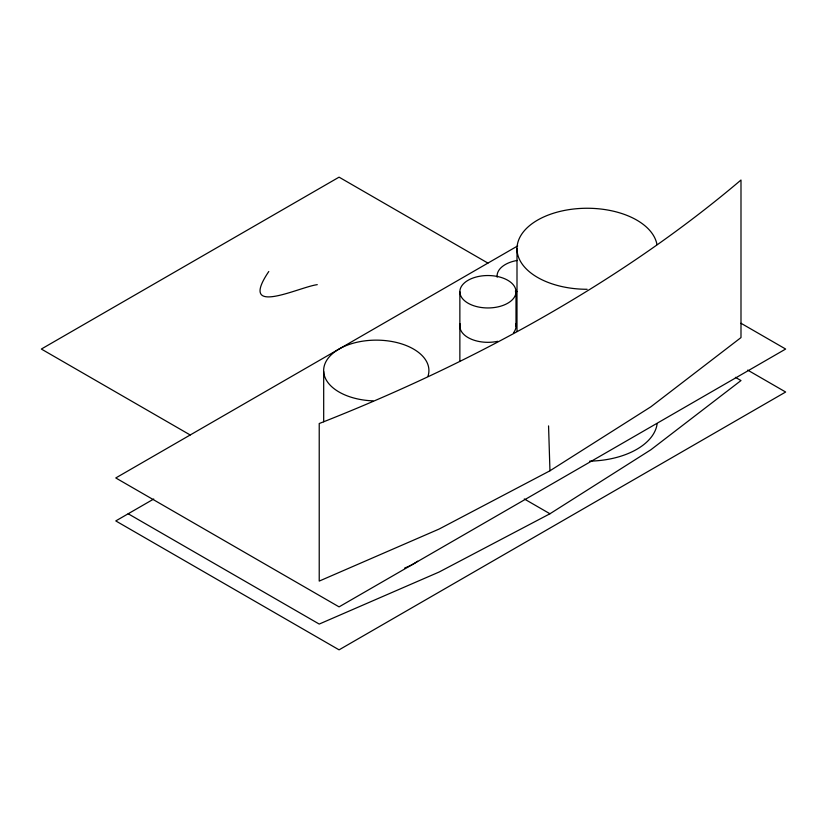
<?xml version="1.0" encoding="UTF-8"?>
<svg xmlns="http://www.w3.org/2000/svg" width="827" height="827" viewBox="0 0 827 827"><rect width="100%" height="100%" fill="white"/><g stroke="black" fill="none" stroke-linecap="round" stroke-linejoin="round"><path stroke-width="1.24" d="M268.785 271.504C237.473 317.888 298.981 287 317.268 284.664M549.955 470.79L650.89 406.781L740.992 337.581L740.992 180.017A1598.415 922.839 0 0 1 319.222 423.527L319.222 581.092L439.075 529.073L549.955 470.79L548.559 425.895M128.185 513.763L319.222 624.065L439.075 572.046L549.955 513.763L650.89 449.754L740.992 380.554L735.41 377.329M517.702 245.908L115.78 477.954L339.07 606.873L785.65 349.046L740.992 323.264M153.739 499.012L115.78 520.927L339.07 649.846L785.65 392.019L747.691 370.103M487.93 263.1L339.07 177.154L41.35 349.046L190.21 434.981M524.287 498.95L549.955 513.763M516.999 248.772L516.999 331.276M515.996 291.745A28.066 16.209 0 0 1 473.892 305.783A28.066 16.209 0 0 1 473.892 277.707A28.066 16.209 0 0 1 515.996 291.745L515.996 326.127M459.864 291.745L459.864 360.934M323.688 371.519L323.688 421.791M587.17 289.285A70.171 40.513 0 0 1 517.04 250.167A70.171 40.513 0 0 1 582.332 208.352A70.171 40.513 0 0 1 656.969 244.585M515.717 323.812A28.066 16.209 0 0 1 513.464 332.857M497.74 341.303A28.066 16.209 0 0 1 460.143 323.812M372.987 400.857A52.628 30.382 0 0 1 323.926 367.426A52.628 30.382 0 0 1 383.728 340.445A52.628 30.382 0 0 1 428.045 376.016M517.237 291.538A28.066 16.209 0 0 1 515.335 291.176M497.151 277.148A28.066 16.209 0 0 1 517.237 260.443M657.165 423.548A70.171 40.513 0 0 1 589.672 461.146M417.656 561.202A52.628 30.382 0 0 1 404.734 567.973"/></g></svg>
